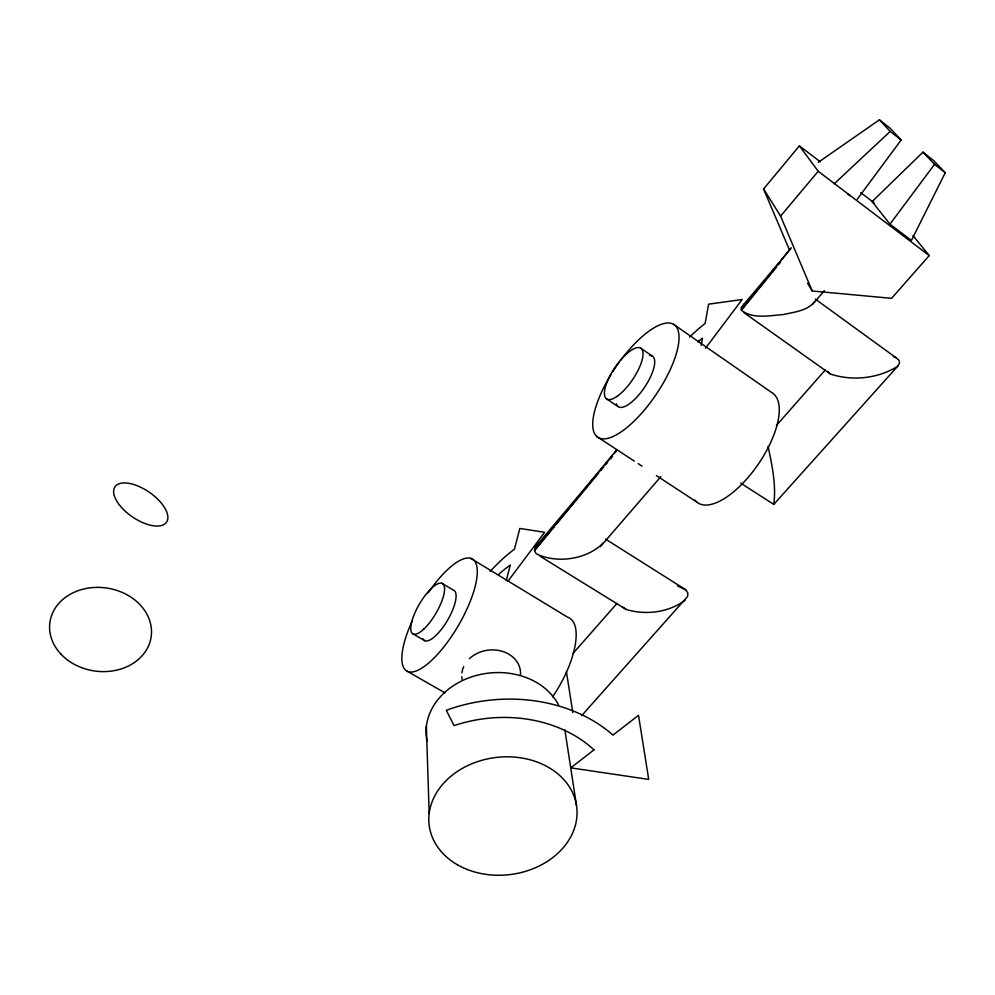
<?xml version="1.0" encoding="UTF-8"?>
<svg xmlns="http://www.w3.org/2000/svg" width="995" height="995" viewBox="0 0 995 995"><rect width="100%" height="100%" fill="white"/><g stroke="black" fill="none" stroke-linecap="round" stroke-linejoin="round"><path stroke-width="1.49" d="M701.139 345.364L702.433 338.225A114.885 45.31 -55.8 0 0 697.719 341.919M506.231 580.707L510.311 565.073A109.574 39.949 -60 0 0 498.321 574.712M740.753 483.147L773.774 504.415C776.349 485.125 772.07 465.299 768.103 446.394M945.25 172.732L911.42 240.442L889.965 224.149L872.117 201.624L922.95 152.16L933.447 160.406L945.25 172.732L934.554 164.337L922.95 152.16M773.774 504.415L897.677 366.247L899.579 363.125L898.982 360.202L895.973 357.69L815.328 299.109M581.702 715.604L687.657 596.415L687.819 592.871L685.667 589.724L605.594 539.128M857.292 199.199L901.147 140.009L890.152 128.255L879.431 119.835L818.251 162.334M889.965 224.149L934.554 164.337M790.689 248.812L741.3 307.38L741.325 310.166C752.805 319.432 769.757 315.465 783.376 314.557C794.109 312.007 807.542 310.962 814.681 301.522M507.885 581.291L544.626 532.3L519.838 528.457L514.44 549.203A129.176 47.175 -60 0 0 490.05 571.54M705.48 348.25L742.146 299.532L708.602 304.171L705.107 323.462A135.507 53.494 -55.8 0 0 689.547 337.044M612.087 456.033L535.136 547.15L534.464 550.596L536.143 553.705C556.715 563.941 586.888 559.526 603.119 543.121M791.162 247.743L741.325 310.166L776.56 267.108M616.676 449.839L534.464 550.596L554.227 526.753M778.525 264.72L780.478 262.319M556.205 524.365L598.704 473.098M600.681 470.722L603.642 467.14M605.619 464.752L607.597 462.364M610.557 458.794L612.534 456.406M789.433 249.932L763.575 188.988L799.383 145.867L820.253 161.775M912.9 235.529L929.243 255.591L891.57 298.326L812.243 291L780.59 216.089L818.213 171.277L799.383 145.867M614.089 453.67L616.079 451.307M600.321 546.715L660.879 476.593M812.442 304.495L824.42 290.652M573.095 653.329L617.062 603.356M776.386 425.499L825.253 369.991M834.32 183.689L890.214 131.427L901.147 140.009M685.194 600.109C668.901 612.51 645.606 615.445 626.228 609.462L540.086 556.23M897.677 366.247C878.386 378.597 851.956 381.334 830.34 373.983L743.85 312.579M743.75 304.42L747.295 302.206M677.744 586.08L685.667 589.724M893.373 356.707L895.973 357.69M407.092 671.177L444.84 692.794M413.199 633.977L424.765 640.718M441.855 583.244L453.272 590.06A29.104 9.664 -59.6 0 1 446.332 622.273A29.104 9.664 -59.6 0 1 422.962 638.827M470.635 558.294L567.511 617.136A63.419 25.024 -60.3 0 1 552.499 696.91M622.099 606.826L626.228 609.462M596.664 436.444L634.3 461.095M638.193 463.645L642.086 466.195M656.352 475.548L696.575 501.903M606.291 398.709L617.945 406.47M640.879 348.25L652.459 356.16M673.578 324.333L772.058 392.764A66.404 28.246 -55.7 0 1 756.287 467.041A66.404 28.246 -55.7 0 1 694.883 500.075M818.213 171.277L929.243 255.591M847.802 193.925L850.252 195.779M860.762 192.644L873.038 202.01M872.117 201.624L874.568 203.49M827.554 371.409L830.34 373.983M879.431 119.835L890.214 131.427M763.575 188.988L780.59 216.089M807.542 283.239L812.243 291M566.429 671.749L572.809 712.557M564.849 729.77L576.478 805.378M426.37 726.188L429.168 813.462M426.942 740.927A69.041 56.317 -6.8 0 1 476.107 675.518A69.041 56.317 -6.8 0 1 558.605 705.094M462.09 679.237A29.464 24.452 -6.7 0 1 461.779 676.7M461.916 672.831A29.464 24.452 -6.7 0 1 463.745 666.538M469.416 658.702A29.464 24.452 -6.7 0 1 502.736 651.476A29.464 24.452 -6.7 0 1 520.485 675.095M428.124 592.896A64.886 21.529 -59.6 0 1 477.264 573.418A64.886 21.529 -59.6 0 1 424.853 666.053A64.886 21.529 -59.6 0 1 412.154 621.116M649.536 355.439A30.509 10.933 -55.9 0 1 644.126 387.975A30.509 10.933 -55.9 0 1 616.353 403.821M620.756 360.153A68.033 24.378 -55.9 0 1 678.889 340.837A68.033 24.378 -55.9 0 1 614.363 435.885A68.033 24.378 -55.9 0 1 611.154 374.294M612.808 371.657A68.033 24.378 -55.9 0 1 616.241 366.471M617.124 365.202A68.033 24.378 -55.9 0 1 618.915 362.665M593.99 749.857L570.782 767.854L648.703 779.408L638.516 715.305L612.982 735.118A147.596 117 -7 0 0 446.307 710.293L454.068 725.629A125.345 99.376 -6.9 0 1 593.99 749.857M457.464 864.792A74.326 58.966 -7 0 0 576.366 820.763A74.326 58.966 -7 0 0 474.963 762.543A74.326 58.966 -7 0 0 457.464 864.792M424.131 628.79A29.178 9.465 -59.5 0 0 443.745 584.886A29.178 9.465 -59.5 0 0 415.139 612.323A29.178 9.465 -59.5 0 0 424.131 628.79M60.931 654.113A51.143 41.914 8.2 0 0 148.131 646.775A51.143 41.914 8.2 0 0 92.572 587.585A51.143 41.914 8.2 0 0 60.931 654.113M119.151 504.589A31.293 14.95 34.5 0 0 165.792 523.121A31.293 14.95 34.5 0 0 137.31 485.759A31.293 14.95 34.5 0 0 119.151 504.589M617.883 395.761A30.596 10.721 -55.9 0 0 642.596 350.675A30.596 10.721 -55.9 0 0 610.731 374.331A30.596 10.721 -55.9 0 0 617.883 395.761"/></g></svg>
